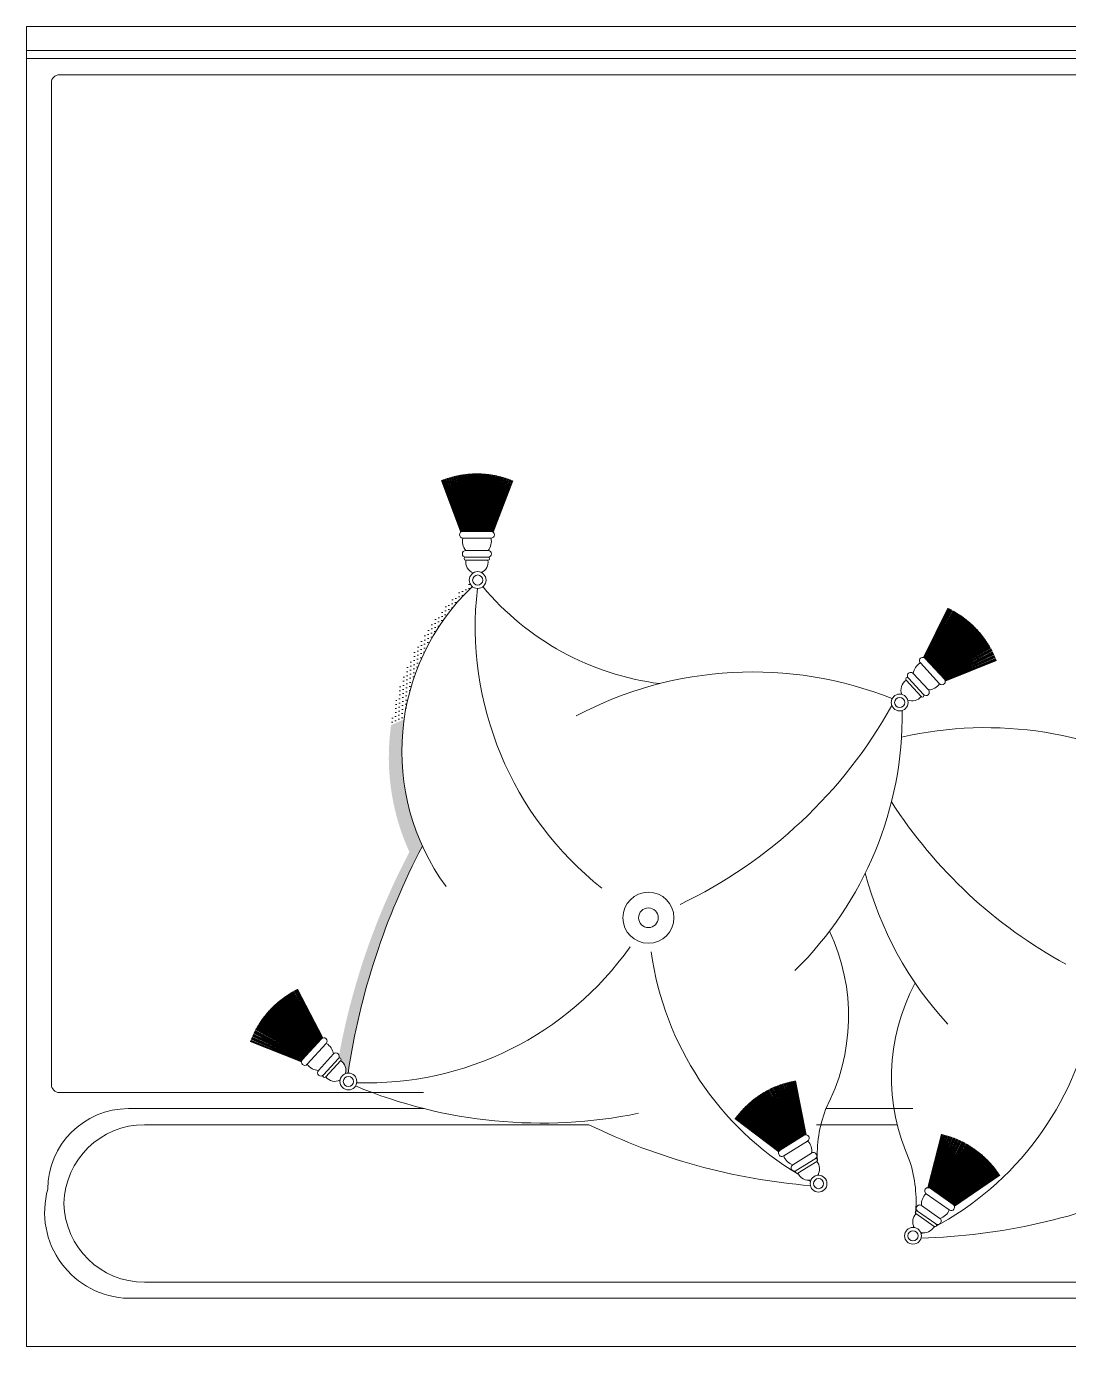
# Model space of a CAD drawing. Header units: inches. Extents: x 327481 to 195042051, y -335014 to 44773228.
# Drawn here: x 366653 to 366678.9, y -328176.78 to -328143.98 of the extents above; entities that cross this region are included whole.
import ezdxf

# ---------------------------------------------------------------- set-up
doc = ezdxf.new("R2010")
doc.units = ezdxf.units.IN
doc.header["$MEASUREMENT"] = 0
doc.layers.add('furniture', color=251, linetype='Continuous', lineweight=13)
pattern_1 = [(114.1448937, (47.258142, 134.8435324), (0.00191157614, 0.0023363169), [0, -0.0027])]

# ---------------------------------------------------------------- blocks, each defined once
blk = doc.blocks.new('sofa')
h = blk.add_hatch()
h.set_pattern_fill('DOTS', color=256, scale=0.0432, angle=559.8083, style=0)
h.set_pattern_definition(pattern_1)
h.paths.add_polyline_path([(-120.37822, 134.11963, 0.085347), (-120.37865, 134.12171, 0.346667), (-120.36897, 134.12524), (-120.36886, 134.12515, 0.962307), (-120.36724, 134.12679, -0.000005), (-120.36723, 134.12679, 0.266117), (-120.36478, 134.12634, -0.012545), (-120.33865, 134.12084, 0.01378), (-120.33006, 134.11013, 0.02307)])
h.paths.add_polyline_path([(-120.33006, 134.11013, -0.01378), (-120.33865, 134.12084, -0.063062), (-120.21344, 134.0739, 0.012257), (-120.22093, 134.07025, 0.054739)])
h.paths.add_polyline_path([(-120.18603, 134.08368, 0.012903), (-120.18183, 134.07395, 0.042691), (-120.2091, 134.06421, 0.00624), (-120.22093, 134.07025, -0.055194)])
h.paths.add_polyline_path([(-120.18183, 134.07395, -0.012903), (-120.18603, 134.08368, -0.099932), (-120.1189, 134.08757), (-120.11455, 134.07788, 0.100151)])
h = blk.add_hatch()
h.set_pattern_fill('DOTS', color=256, scale=0.0432, angle=559.8083, style=0)
h.set_pattern_definition(pattern_1)
h.paths.add_polyline_path([(-120.11455, 134.07788), (-120.1189, 134.08757, -0.038784), (-120.09321, 134.08185, 0.001847), (-120.10243, 134.0757, 0.018128)])
h.paths.add_polyline_path([(-120.10243, 134.0757, -0.001847), (-120.09321, 134.08185, -0.036379), (-120.07018, 134.07294, 0.005703), (-120.08796, 134.07189, 0.022025)])
h.paths.add_polyline_path([(-120.08796, 134.07189, -0.005703), (-120.07018, 134.07294, -0.1075), (-120.01295, 134.02889, 0.132171), (-120.0156, 134.02699, 0.127339)])
for p, q in [((-120.58209, 134.35946), (-120.58209, 132.19946)), ((-119.59809, 134.35946), (-120.58209, 134.35946)), ((-119.62209, 133.4927), (-119.62209, 134.35946)), ((-119.61609, 133.20359), (-119.61609, 134.35946)), ((-119.59809, 132.19946), (-119.59809, 134.35946)), ((-119.64009, 134.34087), (-120.38671, 134.34087)), ((-120.39271, 134.33487), (-120.39271, 134.06351)), ((-119.63409, 133.4927), (-119.63409, 134.33487)), ((-120.54609, 134.28347), (-120.54609, 134.14327)), ((-120.40471, 134.28347), (-120.40471, 134.06308)), ((-120.53409, 132.79491), (-120.53409, 134.27147)), ((-120.41671, 134.27147), (-120.41671, 133.94005)), ((-120.54609, 132.78291), (-120.54609, 134.23942)), ((-120.37167, 134.15005), (-120.35612, 134.13587)), ((-120.3683, 134.15375), (-120.35275, 134.13957)), ((-120.37624, 134.14178), (-120.36393, 134.13055)), ((-120.38117, 134.13637), (-120.36886, 134.12515)), ((-120.37962, 134.13808), (-120.3673, 134.12685)), ((-119.99596, 134.03196), (-119.996, 134.01529)), ((-119.99365, 134.03195), (-119.99369, 134.01529)), ((-119.98864, 134.03194), (-119.98869, 134.01528)), ((-119.97945, 134.03411), (-119.9795, 134.01306)), ((-119.97444, 134.03409), (-119.97449, 134.01305)), ((-120.43999, 133.79486), (-120.42886, 133.777)), ((-120.43574, 133.79751), (-120.42461, 133.77965)), ((-120.45088, 133.78549), (-120.44207, 133.77135)), ((-120.44663, 133.78814), (-120.43782, 133.774)), ((-120.45284, 133.78427), (-120.44403, 133.77013)), ((-120.41671, 133.71023), (-120.41671, 133.77028)), ((-120.40471, 133.76333), (-120.40471, 133.69858)), ((-120.40471, 133.71263), (-120.40471, 133.76333)), ((-120.4925, 133.68263), (-120.48296, 133.69629)), ((-120.08536, 133.70361), (-120.09761, 133.69231)), ((-120.0838, 133.70191), (-120.09605, 133.69061)), ((-120.0804, 133.69823), (-120.09265, 133.68693)), ((-120.4906, 133.68131), (-120.48106, 133.69497)), ((-120.4865, 133.67844), (-120.47696, 133.6921)), ((-120.48022, 133.67139), (-120.46817, 133.68864)), ((-120.07256, 133.69296), (-120.08803, 133.67869)), ((-120.06917, 133.68928), (-120.08463, 133.67501)), ((-120.47611, 133.66852), (-120.46406, 133.68577))]:
    blk.add_line(p, q)
at = {"color": 8}
for p, q in [((-120.36981, 134.15439), (-120.3547, 134.19256)), ((-120.36953, 134.15436), (-120.35413, 134.19234)), ((-120.36926, 134.15429), (-120.35357, 134.19213)), ((-120.369, 134.1542), (-120.353, 134.1919)), ((-120.36875, 134.15408), (-120.35244, 134.19168)), ((-120.36852, 134.15393), (-120.35188, 134.19146)), ((-120.3683, 134.15375), (-120.35133, 134.1912)), ((-120.36809, 134.15355), (-120.35077, 134.19096)), ((-120.36787, 134.15336), (-120.35022, 134.19072)), ((-120.36766, 134.15317), (-120.34967, 134.19047)), ((-120.36745, 134.15298), (-120.34912, 134.19022)), ((-120.36725, 134.15279), (-120.34857, 134.18996)), ((-120.36704, 134.1526), (-120.34802, 134.1897)), ((-120.36683, 134.15241), (-120.34748, 134.18943)), ((-120.36663, 134.15222), (-120.34694, 134.18916)), ((-120.36642, 134.15204), (-120.3464, 134.18888)), ((-120.36622, 134.15185), (-120.34586, 134.1886)), ((-120.36601, 134.15166), (-120.34532, 134.18832)), ((-120.36581, 134.15148), (-120.34479, 134.18803)), ((-120.36561, 134.1513), (-120.34426, 134.18773)), ((-120.36541, 134.15111), (-120.34373, 134.18743)), ((-120.36521, 134.15093), (-120.34321, 134.18713)), ((-120.36501, 134.15075), (-120.34269, 134.18682)), ((-120.36481, 134.15057), (-120.34217, 134.1865)), ((-120.36461, 134.15038), (-120.34165, 134.18619)), ((-120.36441, 134.1502), (-120.34114, 134.18586)), ((-120.36421, 134.15002), (-120.34063, 134.18554)), ((-120.36402, 134.14984), (-120.34012, 134.1852)), ((-120.36382, 134.14966), (-120.33961, 134.18487)), ((-120.36362, 134.14949), (-120.33911, 134.18453)), ((-120.36343, 134.14931), (-120.33861, 134.18418)), ((-120.36323, 134.14913), (-120.33811, 134.18383)), ((-120.36304, 134.14895), (-120.33762, 134.18348)), ((-120.36284, 134.14877), (-120.33713, 134.18312)), ((-120.36265, 134.1486), (-120.33664, 134.18276)), ((-120.36245, 134.14842), (-120.33616, 134.18239)), ((-120.36226, 134.14824), (-120.33568, 134.18202)), ((-120.36207, 134.14807), (-120.3352, 134.18165)), ((-120.36187, 134.14789), (-120.33472, 134.18127)), ((-120.36168, 134.14771), (-120.33425, 134.18089)), ((-120.36149, 134.14754), (-120.33378, 134.1805)), ((-120.36129, 134.14736), (-120.33332, 134.18011)), ((-120.3611, 134.14719), (-120.33286, 134.17971)), ((-120.36091, 134.14701), (-120.3324, 134.17931)), ((-120.36072, 134.14683), (-120.33195, 134.17891)), ((-120.36052, 134.14666), (-120.3315, 134.1785)), ((-120.36052, 134.14666), (-120.3315, 134.1785)), ((-120.36033, 134.14648), (-120.33105, 134.17809)), ((-120.36014, 134.14631), (-120.3306, 134.17767)), ((-120.35994, 134.14613), (-120.33016, 134.17726)), ((-120.35975, 134.14596), (-120.32973, 134.17683)), ((-120.35956, 134.14578), (-120.3293, 134.17641)), ((-120.35937, 134.1456), (-120.32887, 134.17598)), ((-120.35917, 134.14543), (-120.32844, 134.17554)), ((-120.35898, 134.14525), (-120.32802, 134.1751)), ((-120.35879, 134.14507), (-120.3276, 134.17466)), ((-120.35859, 134.1449), (-120.32719, 134.17422)), ((-120.3584, 134.14472), (-120.32678, 134.17377)), ((-120.3582, 134.14454), (-120.32637, 134.17332)), ((-120.35801, 134.14437), (-120.32597, 134.17286)), ((-120.35781, 134.14419), (-120.32558, 134.1724)), ((-120.35762, 134.14401), (-120.32518, 134.17194)), ((-120.35742, 134.14383), (-120.32479, 134.17147)), ((-120.35723, 134.14365), (-120.32441, 134.17101)), ((-120.35703, 134.14347), (-120.32403, 134.17053)), ((-120.35683, 134.14329), (-120.32365, 134.17006)), ((-120.35663, 134.14311), (-120.32328, 134.16958)), ((-120.35644, 134.14293), (-120.32291, 134.1691)), ((-120.35624, 134.14275), (-120.32254, 134.16861)), ((-120.35604, 134.14257), (-120.32218, 134.16812)), ((-120.35584, 134.14239), (-120.32183, 134.16763)), ((-120.35564, 134.14221), (-120.32147, 134.16714)), ((-120.35544, 134.14202), (-120.32113, 134.16664)), ((-120.35523, 134.14184), (-120.32078, 134.16614)), ((-120.35503, 134.14165), (-120.32045, 134.16564)), ((-120.35483, 134.14147), (-120.32011, 134.16513)), ((-120.35463, 134.14128), (-120.31978, 134.16462)), ((-120.35442, 134.1411), (-120.31946, 134.16411)), ((-120.35421, 134.14091), (-120.31914, 134.1636)), ((-120.35401, 134.14072), (-120.31882, 134.16308)), ((-120.3538, 134.14053), (-120.31851, 134.16256)), ((-120.35359, 134.14034), (-120.3182, 134.16204)), ((-120.35338, 134.14015), (-120.3179, 134.16151)), ((-120.35317, 134.13996), (-120.3176, 134.16098)), ((-120.35296, 134.13976), (-120.31731, 134.16046)), ((-120.35275, 134.13957), (-120.31702, 134.15992)), ((-120.35255, 134.13937), (-120.31671, 134.1594)), ((-120.35238, 134.13915), (-120.31644, 134.15886)), ((-120.35223, 134.13891), (-120.31617, 134.15832)), ((-120.35212, 134.13866), (-120.31589, 134.15778)), ((-120.35203, 134.1384), (-120.31562, 134.15724)), ((-119.97498, 134.03565), (-119.93655, 134.05009)), ((-119.97481, 134.03541), (-119.93633, 134.04953)), ((-119.97468, 134.03517), (-119.93611, 134.04896)), ((-119.97458, 134.03492), (-119.9359, 134.0484)), ((-119.9745, 134.03465), (-119.93569, 134.04783)), ((-119.97446, 134.03438), (-119.93547, 134.04726)), ((-119.97445, 134.03211), (-119.93402, 134.04264)), ((-119.97445, 134.03183), (-119.93386, 134.04206)), ((-119.97445, 134.03155), (-119.9337, 134.04147)), ((-119.97445, 134.03128), (-119.93355, 134.04089)), ((-119.97444, 134.03409), (-119.9353, 134.04668)), ((-119.97444, 134.0338), (-119.9351, 134.04611)), ((-119.97444, 134.03352), (-119.93491, 134.04554)), ((-119.97444, 134.03323), (-119.93472, 134.04496)), ((-119.97444, 134.03295), (-119.93454, 134.04438)), ((-119.97444, 134.03267), (-119.93436, 134.04381)), ((-119.97444, 134.03239), (-119.93419, 134.04323)), ((-119.97446, 134.0283), (-119.93221, 134.03435)), ((-119.97446, 134.02803), (-119.93212, 134.03375)), ((-119.97446, 134.02777), (-119.93203, 134.03315)), ((-119.97446, 134.0275), (-119.93195, 134.03255)), ((-119.97446, 134.02724), (-119.93188, 134.03195)), ((-119.97446, 134.02697), (-119.93181, 134.03134)), ((-119.97446, 134.02671), (-119.93174, 134.03074)), ((-119.97445, 134.031), (-119.9334, 134.0403)), ((-119.97445, 134.03073), (-119.93326, 134.03971)), ((-119.97445, 134.03045), (-119.93312, 134.03912)), ((-119.97445, 134.03018), (-119.93299, 134.03853)), ((-119.97445, 134.02991), (-119.93286, 134.03793)), ((-119.97445, 134.02964), (-119.93274, 134.03734)), ((-119.97445, 134.02937), (-119.93262, 134.03674)), ((-119.97445, 134.0291), (-119.93251, 134.03615)), ((-119.97445, 134.02883), (-119.9324, 134.03555)), ((-119.97445, 134.02857), (-119.9323, 134.03495)), ((-119.97447, 134.02435), (-119.9314, 134.02528)), ((-119.97447, 134.02409), (-119.93139, 134.02468)), ((-119.97447, 134.02383), (-119.93138, 134.02407)), ((-119.97447, 134.02357), (-119.93138, 134.02346)), ((-119.97447, 134.02357), (-119.93138, 134.02346)), ((-119.97447, 134.02331), (-119.93138, 134.02285)), ((-119.97447, 134.02305), (-119.93139, 134.02225)), ((-119.97447, 134.02279), (-119.93141, 134.02164)), ((-119.97447, 134.02253), (-119.93143, 134.02103)), ((-119.97447, 134.02227), (-119.93145, 134.02042)), ((-119.97447, 134.02201), (-119.93148, 134.01982)), ((-119.97447, 134.02174), (-119.93152, 134.01921)), ((-119.97447, 134.02148), (-119.93156, 134.01861)), ((-119.97447, 134.02122), (-119.93161, 134.018)), ((-119.97447, 134.02096), (-119.93166, 134.01739)), ((-119.97446, 134.02645), (-119.93168, 134.03013)), ((-119.97446, 134.02619), (-119.93163, 134.02953)), ((-119.97446, 134.02592), (-119.93158, 134.02892)), ((-119.97446, 134.02566), (-119.93154, 134.02832)), ((-119.97446, 134.0254), (-119.9315, 134.02771)), ((-119.97446, 134.02514), (-119.93147, 134.02711)), ((-119.97446, 134.02488), (-119.93144, 134.0265)), ((-119.97446, 134.02462), (-119.93142, 134.02589)), ((-119.97504, 134.0115), (-119.93669, 133.99686)), ((-119.97487, 134.01173), (-119.93646, 133.99742)), ((-119.97474, 134.01197), (-119.93624, 133.99798)), ((-119.97464, 134.01223), (-119.93603, 133.99855)), ((-119.97456, 134.01249), (-119.93582, 133.99912)), ((-119.97451, 134.01277), (-119.93559, 133.99968)), ((-119.97449, 134.01642), (-119.93334, 134.00722)), ((-119.97449, 134.01614), (-119.93349, 134.00663)), ((-119.97449, 134.01587), (-119.93364, 134.00605)), ((-119.97449, 134.01559), (-119.93379, 134.00546)), ((-119.97449, 134.01531), (-119.93395, 134.00488)), ((-119.97449, 134.01504), (-119.93412, 134.00429)), ((-119.97449, 134.01476), (-119.93429, 134.00371)), ((-119.97449, 134.01447), (-119.93446, 134.00313)), ((-119.97449, 134.01419), (-119.93464, 134.00255)), ((-119.97449, 134.01391), (-119.93483, 134.00198)), ((-119.97449, 134.01362), (-119.93502, 134.0014)), ((-119.97449, 134.01334), (-119.93522, 134.00083)), ((-119.97449, 134.01305), (-119.93542, 134.00026)), ((-119.97448, 134.02043), (-119.93178, 134.01619)), ((-119.97448, 134.02017), (-119.93185, 134.01558)), ((-119.97448, 134.0199), (-119.93192, 134.01498)), ((-119.97448, 134.01964), (-119.932, 134.01438)), ((-119.97448, 134.01937), (-119.93208, 134.01378)), ((-119.97448, 134.01911), (-119.93217, 134.01318)), ((-119.97448, 134.01884), (-119.93226, 134.01258)), ((-119.97448, 134.01858), (-119.93236, 134.01198)), ((-119.97448, 134.01831), (-119.93247, 134.01138)), ((-119.97448, 134.01804), (-119.93258, 134.01078)), ((-119.97448, 134.01777), (-119.93269, 134.01019)), ((-119.97448, 134.0175), (-119.93281, 134.00959)), ((-119.97448, 134.01723), (-119.93293, 134.009)), ((-119.97448, 134.01696), (-119.93306, 134.0084)), ((-119.97448, 134.01669), (-119.9332, 134.00781)), ((-119.97447, 134.02069), (-119.93172, 134.01679)), ((-120.43702, 133.79854), (-120.41213, 133.83118)), ((-120.43676, 133.79843), (-120.41165, 133.83083)), ((-120.43652, 133.7983), (-120.41116, 133.83046)), ((-120.43629, 133.79813), (-120.41068, 133.8301)), ((-120.43609, 133.79795), (-120.4102, 133.82973)), ((-120.4359, 133.79774), (-120.40972, 133.82937)), ((-120.43574, 133.79751), (-120.40926, 133.82897)), ((-120.43559, 133.79727), (-120.40879, 133.82859)), ((-120.43544, 133.79702), (-120.40832, 133.8282)), ((-120.43529, 133.79678), (-120.40786, 133.82781)), ((-120.43514, 133.79654), (-120.4074, 133.82742)), ((-120.43499, 133.7963), (-120.40694, 133.82703)), ((-120.43484, 133.79606), (-120.40648, 133.82662)), ((-120.43469, 133.79583), (-120.40603, 133.82622)), ((-120.43454, 133.79559), (-120.40558, 133.82581)), ((-120.4344, 133.79535), (-120.40514, 133.8254)), ((-120.43425, 133.79512), (-120.4047, 133.82498)), ((-120.43411, 133.79489), (-120.40426, 133.82456)), ((-120.43396, 133.79465), (-120.40383, 133.82414)), ((-120.43382, 133.79442), (-120.4034, 133.82371)), ((-120.43367, 133.79419), (-120.40297, 133.82328)), ((-120.43353, 133.79396), (-120.40255, 133.82285)), ((-120.43339, 133.79373), (-120.40213, 133.82241)), ((-120.43324, 133.7935), (-120.40171, 133.82196)), ((-120.4331, 133.79327), (-120.4013, 133.82152)), ((-120.43296, 133.79305), (-120.4009, 133.82107)), ((-120.43282, 133.79282), (-120.40049, 133.82061)), ((-120.43268, 133.79259), (-120.40009, 133.82016)), ((-120.43254, 133.79237), (-120.3997, 133.8197)), ((-120.4324, 133.79214), (-120.39931, 133.81923)), ((-120.43226, 133.79192), (-120.39892, 133.81877)), ((-120.43212, 133.79169), (-120.39853, 133.81829)), ((-120.43198, 133.79147), (-120.39816, 133.81782)), ((-120.43184, 133.79125), (-120.39778, 133.81734)), ((-120.4317, 133.79102), (-120.39741, 133.81686)), ((-120.43156, 133.7908), (-120.39704, 133.81638)), ((-120.43142, 133.79058), (-120.39668, 133.81589)), ((-120.43128, 133.79035), (-120.39632, 133.8154)), ((-120.43114, 133.79013), (-120.39597, 133.81491)), ((-120.431, 133.78991), (-120.39562, 133.81441)), ((-120.43087, 133.78969), (-120.39527, 133.81391)), ((-120.43073, 133.78947), (-120.39493, 133.81341)), ((-120.43059, 133.78924), (-120.39459, 133.8129)), ((-120.43045, 133.78902), (-120.39426, 133.81239)), ((-120.43031, 133.7888), (-120.39393, 133.81188)), ((-120.43018, 133.78858), (-120.39361, 133.81137)), ((-120.43018, 133.78858), (-120.39361, 133.81137)), ((-120.43004, 133.78836), (-120.39329, 133.81085)), ((-120.4299, 133.78814), (-120.39297, 133.81033)), ((-120.42976, 133.78792), (-120.39266, 133.80981)), ((-120.42962, 133.78769), (-120.39236, 133.80928)), ((-120.42949, 133.78747), (-120.39206, 133.80876)), ((-120.42935, 133.78725), (-120.39176, 133.80823)), ((-120.42921, 133.78703), (-120.39147, 133.80769)), ((-120.42907, 133.78681), (-120.39118, 133.80716)), ((-120.42893, 133.78658), (-120.3909, 133.80662)), ((-120.42879, 133.78636), (-120.39062, 133.80608)), ((-120.42866, 133.78614), (-120.39035, 133.80554)), ((-120.42852, 133.78592), (-120.39008, 133.80499)), ((-120.42838, 133.78569), (-120.38982, 133.80445)), ((-120.42824, 133.78547), (-120.38956, 133.8039)), ((-120.4281, 133.78524), (-120.38931, 133.80334)), ((-120.42796, 133.78502), (-120.38906, 133.80279)), ((-120.42782, 133.78479), (-120.38881, 133.80223)), ((-120.42768, 133.78457), (-120.38858, 133.80168)), ((-120.42753, 133.78434), (-120.38834, 133.80112)), ((-120.42739, 133.78411), (-120.38811, 133.80055)), ((-120.42725, 133.78389), (-120.38789, 133.79999)), ((-120.42711, 133.78366), (-120.38767, 133.79942)), ((-120.42697, 133.78343), (-120.38745, 133.79886)), ((-120.42682, 133.7832), (-120.38724, 133.79829)), ((-120.42668, 133.78297), (-120.38704, 133.79772)), ((-120.42654, 133.78274), (-120.38684, 133.79714)), ((-120.42639, 133.78251), (-120.38665, 133.79657)), ((-120.42625, 133.78228), (-120.38646, 133.79599)), ((-120.4261, 133.78204), (-120.38627, 133.79542)), ((-120.42596, 133.78181), (-120.38609, 133.79484)), ((-120.42581, 133.78157), (-120.38592, 133.79426)), ((-120.42566, 133.78134), (-120.38575, 133.79367)), ((-120.42551, 133.7811), (-120.38559, 133.79309)), ((-120.42537, 133.78086), (-120.38543, 133.79251)), ((-120.42522, 133.78062), (-120.38527, 133.79192)), ((-120.42507, 133.78038), (-120.38512, 133.79133)), ((-120.42492, 133.78014), (-120.38498, 133.79074)), ((-120.42476, 133.7799), (-120.38484, 133.79016)), ((-120.42461, 133.77965), (-120.38471, 133.78956)), ((-120.42448, 133.7794), (-120.38455, 133.78898)), ((-120.42437, 133.77915), (-120.38444, 133.78838)), ((-120.42429, 133.77888), (-120.38432, 133.78779)), ((-120.42425, 133.77861), (-120.3842, 133.7872)), ((-120.42425, 133.77805), (-120.38398, 133.78601)), ((-120.42423, 133.77833), (-120.38409, 133.7866)), ((-120.4638, 133.68627), (-120.4244, 133.67495)), ((-120.46371, 133.68653), (-120.42425, 133.67554)), ((-120.46365, 133.6868), (-120.4241, 133.67612)), ((-120.46362, 133.68736), (-120.42382, 133.6773)), ((-120.46362, 133.68707), (-120.42396, 133.67671)), ((-120.07244, 133.68626), (-120.03843, 133.66091)), ((-120.07224, 133.68644), (-120.03808, 133.6614)), ((-120.07204, 133.68663), (-120.03773, 133.6619)), ((-120.07184, 133.68681), (-120.03739, 133.6624)), ((-120.07164, 133.687), (-120.03705, 133.6629)), ((-120.07144, 133.68718), (-120.03671, 133.6634)), ((-120.07124, 133.68737), (-120.03638, 133.66391)), ((-120.07103, 133.68756), (-120.03605, 133.66442)), ((-120.07083, 133.68775), (-120.03573, 133.66494)), ((-120.07063, 133.68793), (-120.03542, 133.66545)), ((-120.07042, 133.68812), (-120.0351, 133.66597)), ((-120.07021, 133.68831), (-120.03479, 133.66649)), ((-120.07001, 133.6885), (-120.03449, 133.66702)), ((-120.0698, 133.6887), (-120.03419, 133.66754)), ((-120.06959, 133.68889), (-120.0339, 133.66807)), ((-120.06938, 133.68908), (-120.03361, 133.6686)), ((-120.06917, 133.68928), (-120.03332, 133.66914)), ((-120.06897, 133.68948), (-120.03301, 133.66966)), ((-120.0688, 133.6897), (-120.03275, 133.67021)), ((-120.06866, 133.68994), (-120.03248, 133.67074)), ((-120.06854, 133.69019), (-120.0322, 133.67129)), ((-120.06845, 133.69045), (-120.03194, 133.67183)), ((-120.06839, 133.69073), (-120.03168, 133.67237)), ((-120.47054, 133.6765), (-120.43582, 133.651)), ((-120.47039, 133.67672), (-120.43547, 133.65149)), ((-120.47024, 133.67693), (-120.43511, 133.65198)), ((-120.47009, 133.67715), (-120.43476, 133.65248)), ((-120.47009, 133.67715), (-120.43476, 133.65248)), ((-120.46994, 133.67736), (-120.43442, 133.65298)), ((-120.46979, 133.67757), (-120.43407, 133.65348)), ((-120.46964, 133.67779), (-120.43374, 133.65399)), ((-120.46949, 133.678), (-120.4334, 133.65449)), ((-120.46934, 133.67822), (-120.43308, 133.65501)), ((-120.46919, 133.67843), (-120.43275, 133.65552)), ((-120.46904, 133.67864), (-120.43243, 133.65604)), ((-120.46889, 133.67886), (-120.43212, 133.65656)), ((-120.46874, 133.67907), (-120.43181, 133.65708)), ((-120.46859, 133.67929), (-120.4315, 133.6576)), ((-120.46844, 133.6795), (-120.4312, 133.65813)), ((-120.46829, 133.67972), (-120.43091, 133.65866)), ((-120.46814, 133.67994), (-120.43062, 133.65919)), ((-120.46799, 133.68015), (-120.43033, 133.65973)), ((-120.46784, 133.68037), (-120.43005, 133.66027)), ((-120.46769, 133.68059), (-120.42977, 133.66081)), ((-120.46753, 133.6808), (-120.4295, 133.66135)), ((-120.46738, 133.68102), (-120.42923, 133.66189)), ((-120.46723, 133.68124), (-120.42897, 133.66244)), ((-120.46708, 133.68146), (-120.42871, 133.66299)), ((-120.46692, 133.68168), (-120.42845, 133.66354)), ((-120.46677, 133.6819), (-120.42821, 133.6641)), ((-120.46661, 133.68212), (-120.42796, 133.66465)), ((-120.46646, 133.68234), (-120.42772, 133.66521)), ((-120.4663, 133.68257), (-120.42749, 133.66577)), ((-120.46615, 133.68279), (-120.42726, 133.66633)), ((-120.46599, 133.68301), (-120.42703, 133.66689)), ((-120.46584, 133.68324), (-120.42682, 133.66746)), ((-120.46568, 133.68346), (-120.4266, 133.66803)), ((-120.46552, 133.68369), (-120.42639, 133.6686)), ((-120.46536, 133.68392), (-120.42619, 133.66917)), ((-120.4652, 133.68415), (-120.42599, 133.66974)), ((-120.46504, 133.68437), (-120.42579, 133.67031)), ((-120.46488, 133.6846), (-120.4256, 133.67089)), ((-120.46472, 133.68484), (-120.42542, 133.67147)), ((-120.46456, 133.68507), (-120.42524, 133.67204)), ((-120.46439, 133.6853), (-120.42507, 133.67262)), ((-120.46423, 133.68554), (-120.4249, 133.6732)), ((-120.46407, 133.68577), (-120.42473, 133.67379)), ((-120.46392, 133.68601), (-120.42454, 133.67436)), ((-120.08297, 133.67655), (-120.06306, 133.63973)), ((-120.08277, 133.67673), (-120.06252, 133.64001)), ((-120.08256, 133.67692), (-120.06199, 133.64029)), ((-120.08236, 133.67711), (-120.06146, 133.64058)), ((-120.08216, 133.67729), (-120.06093, 133.64087)), ((-120.08196, 133.67748), (-120.0604, 133.64117)), ((-120.08176, 133.67766), (-120.05987, 133.64147)), ((-120.08156, 133.67785), (-120.05935, 133.64178)), ((-120.08136, 133.67803), (-120.05883, 133.64209)), ((-120.08116, 133.67821), (-120.05831, 133.64241)), ((-120.08097, 133.6784), (-120.0578, 133.64273)), ((-120.08077, 133.67858), (-120.05728, 133.64306)), ((-120.08057, 133.67876), (-120.05678, 133.64339)), ((-120.08038, 133.67894), (-120.05627, 133.64372)), ((-120.08018, 133.67912), (-120.05577, 133.64406)), ((-120.07999, 133.6793), (-120.05526, 133.6444)), ((-120.07979, 133.67948), (-120.05477, 133.64475)), ((-120.0796, 133.67966), (-120.05427, 133.6451)), ((-120.0794, 133.67984), (-120.05378, 133.64546)), ((-120.07921, 133.68002), (-120.05329, 133.64582)), ((-120.07902, 133.6802), (-120.05281, 133.64619)), ((-120.07882, 133.68037), (-120.05232, 133.64656)), ((-120.07863, 133.68055), (-120.05185, 133.64693)), ((-120.07844, 133.68073), (-120.05137, 133.64731)), ((-120.07824, 133.68091), (-120.0509, 133.64769)), ((-120.07805, 133.68108), (-120.05043, 133.64807)), ((-120.07786, 133.68126), (-120.04996, 133.64846)), ((-120.07767, 133.68144), (-120.0495, 133.64886)), ((-120.07748, 133.68162), (-120.04904, 133.64926)), ((-120.07728, 133.68179), (-120.04859, 133.64966)), ((-120.07709, 133.68197), (-120.04813, 133.65007)), ((-120.0769, 133.68215), (-120.04769, 133.65048)), ((-120.0769, 133.68215), (-120.04769, 133.65048)), ((-120.07671, 133.68232), (-120.04724, 133.65089)), ((-120.07652, 133.6825), (-120.0468, 133.65131)), ((-120.07633, 133.68268), (-120.04636, 133.65173)), ((-120.07613, 133.68285), (-120.04593, 133.65215)), ((-120.07594, 133.68303), (-120.0455, 133.65258)), ((-120.07575, 133.68321), (-120.04507, 133.65302)), ((-120.07556, 133.68339), (-120.04465, 133.65345)), ((-120.07536, 133.68356), (-120.04423, 133.65389)), ((-120.07517, 133.68374), (-120.04382, 133.65434)), ((-120.07498, 133.68392), (-120.04341, 133.65478)), ((-120.07479, 133.6841), (-120.043, 133.65523)), ((-120.07459, 133.68427), (-120.0426, 133.65569)), ((-120.0744, 133.68445), (-120.0422, 133.65615)), ((-120.07421, 133.68463), (-120.0418, 133.65661)), ((-120.07401, 133.68481), (-120.04141, 133.65707)), ((-120.07382, 133.68499), (-120.04102, 133.65754)), ((-120.07362, 133.68517), (-120.04064, 133.65801)), ((-120.07343, 133.68535), (-120.04026, 133.65849)), ((-120.07323, 133.68553), (-120.03989, 133.65896)), ((-120.07303, 133.68571), (-120.03952, 133.65945)), ((-120.07284, 133.6859), (-120.03915, 133.65993)), ((-120.07264, 133.68608), (-120.03879, 133.66042)), ((-120.47744, 133.66756), (-120.4543, 133.63366)), ((-120.47718, 133.66765), (-120.45379, 133.63399)), ((-120.47693, 133.66778), (-120.45329, 133.63433)), ((-120.4767, 133.66793), (-120.45279, 133.63467)), ((-120.47648, 133.6681), (-120.45229, 133.63501)), ((-120.47629, 133.6683), (-120.45179, 133.63535)), ((-120.47611, 133.66852), (-120.45131, 133.63572)), ((-120.47595, 133.66876), (-120.45082, 133.63608)), ((-120.47578, 133.66899), (-120.45033, 133.63644)), ((-120.47562, 133.66922), (-120.44985, 133.6368)), ((-120.47546, 133.66946), (-120.44937, 133.63717)), ((-120.4753, 133.66969), (-120.44889, 133.63754)), ((-120.47514, 133.66992), (-120.44842, 133.63792)), ((-120.47498, 133.67015), (-120.44794, 133.6383)), ((-120.47482, 133.67038), (-120.44747, 133.63868)), ((-120.47466, 133.6706), (-120.44701, 133.63907)), ((-120.4745, 133.67083), (-120.44655, 133.63946)), ((-120.47434, 133.67105), (-120.44609, 133.63986)), ((-120.47419, 133.67128), (-120.44563, 133.64026)), ((-120.47403, 133.6715), (-120.44518, 133.64066)), ((-120.47387, 133.67173), (-120.44473, 133.64107)), ((-120.47372, 133.67195), (-120.44429, 133.64148)), ((-120.47356, 133.67217), (-120.44385, 133.6419)), ((-120.47341, 133.67239), (-120.44341, 133.64232)), ((-120.47325, 133.67261), (-120.44298, 133.64275)), ((-120.4731, 133.67283), (-120.44255, 133.64317)), ((-120.47295, 133.67305), (-120.44212, 133.64361)), ((-120.4728, 133.67327), (-120.4417, 133.64404)), ((-120.47264, 133.67349), (-120.44128, 133.64448)), ((-120.47249, 133.67371), (-120.44086, 133.64492)), ((-120.47234, 133.67392), (-120.44045, 133.64537)), ((-120.47219, 133.67414), (-120.44004, 133.64582)), ((-120.47204, 133.67436), (-120.43964, 133.64627)), ((-120.47189, 133.67457), (-120.43924, 133.64673)), ((-120.47174, 133.67479), (-120.43884, 133.64719)), ((-120.47159, 133.675), (-120.43845, 133.64765)), ((-120.47143, 133.67522), (-120.43806, 133.64812)), ((-120.47128, 133.67543), (-120.43768, 133.64859)), ((-120.47114, 133.67565), (-120.4373, 133.64907)), ((-120.47099, 133.67586), (-120.43693, 133.64955)), ((-120.47084, 133.67608), (-120.43655, 133.65003)), ((-120.47069, 133.67629), (-120.43619, 133.65051)), ((-120.08614, 133.67436), (-120.0708, 133.63628)), ((-120.08586, 133.67439), (-120.07024, 133.6365)), ((-120.08559, 133.67446), (-120.06968, 133.63672)), ((-120.08533, 133.67456), (-120.06911, 133.63695)), ((-120.08509, 133.67468), (-120.06855, 133.63718)), ((-120.08485, 133.67483), (-120.06799, 133.6374)), ((-120.08463, 133.67501), (-120.06745, 133.63766)), ((-120.08442, 133.67521), (-120.06689, 133.6379)), ((-120.08421, 133.6754), (-120.06634, 133.63815)), ((-120.084, 133.67559), (-120.06579, 133.6384)), ((-120.08379, 133.67579), (-120.06524, 133.63865)), ((-120.08359, 133.67598), (-120.06469, 133.63891)), ((-120.08338, 133.67617), (-120.06415, 133.63918)), ((-120.08318, 133.67636), (-120.0636, 133.63945))]:
    blk.add_line(p, q, dxfattribs=at)
for centre, radius in [((-120.38449, 134.1194), 0.00627), ((-120.38449, 134.1194), 0.00378), ((-120.01075, 134.02301), 0.00627), ((-120.01075, 134.02301), 0.00378), ((-120.26244, 133.89571), 0.01901), ((-120.26244, 133.89571), 0.00733), ((-120.46063, 133.76884), 0.00627), ((-120.46063, 133.76884), 0.00378), ((-120.10198, 133.70837), 0.00627), ((-120.10198, 133.70837), 0.00378), ((-120.49947, 133.69845), 0.00627), ((-120.49947, 133.69845), 0.00378)]:
    blk.add_circle(centre, radius)
for centre, radius, start, end in [((-120.48205, 134.2818), 0.06407, 74.29638, 178.50148), ((-120.46471, 134.28347), 0.06, 0, 90), ((-120.38671, 134.33487), 0.006, 90, 180), ((-119.64009, 134.33487), 0.006, 0, 90), ((-120.47409, 134.27147), 0.06, 91.38733, 180), ((-120.4754, 134.32546), 0.006, 88.61267, 91.38733), ((-120.47671, 134.27147), 0.06, 0, 88.61267), ((-120.36572, 134.14136), 0.01053, 124.40126, 177.70256), ((-120.36998, 134.1519), 0.0025, 47.64742, 227.64742), ((-120.37793, 134.13993), 0.0025, 47.64742, 227.64742), ((-120.35443, 134.13772), 0.0025, 227.64742, 47.64742), ((-120.37605, 134.12962), 0.00833, 127.01527, 209.13653), ((-120.3804, 134.13723), 0.00116, 47.64742, 227.64742), ((-120.36562, 134.1287), 0.0025, 227.64742, 47.64742), ((-120.36532, 134.14099), 0.01053, 277.59228, 330.89357), ((-120.37605, 134.12962), 0.00833, 251.80066, 328.27957), ((-120.45707, 133.59326), 0.53224, 62.23174, 81.48087), ((-120.36808, 134.126), 0.00116, 227.64742, 47.64742), ((-120.05385, 133.97539), 0.36165, 157.44567, 191.52134), ((-120.14572, 134.10523), 0.23984, 178.0951, 234.75644), ((-120.13849, 133.90967), 0.1699, 43.67184, 126.33098), ((-119.99752, 134.02363), 0.00833, 79.22172, 161.34298), ((-119.9948, 134.03195), 0.00116, 359.85387, 179.85387), ((-119.99115, 134.03195), 0.0025, 359.85387, 179.85387), ((-119.98189, 134.02386), 0.01053, 76.60771, 129.90901), ((-119.97694, 134.0341), 0.0025, 359.85387, 179.85387), ((-120.04512, 133.77558), 0.24924, 83.52643, 141.58915), ((-119.88428, 133.86142), 0.20528, 129.75164, 172.75032), ((-119.99752, 134.02363), 0.00833, 204.00711, 280.48602), ((-119.99485, 134.01529), 0.00116, 179.85387, 359.85387), ((-119.99119, 134.01528), 0.0025, 179.85387, 359.85387), ((-119.98189, 134.02332), 0.01053, 229.79873, 283.10002), ((-119.977, 134.01306), 0.0025, 179.85387, 359.85387), ((-120.36031, 133.81789), 0.2811, 338.30017, 27.93769), ((-120.00307, 133.73744), 0.46059, 153.90269, 175.33148), ((-120.25644, 133.66594), 0.22985, 97.8833, 149.20436), ((-119.93071, 134.02567), 0.35654, 205.51063, 240.87266), ((-120.43662, 133.78489), 0.01053, 108.684, 161.98529), ((-120.43787, 133.79619), 0.0025, 31.93015, 211.93015), ((-120.45186, 133.78488), 0.00116, 31.93015, 211.93015), ((-120.44876, 133.78682), 0.0025, 31.93015, 211.93015), ((-120.11133, 133.97319), 0.2667, 224.44474, 270.72205), ((-120.25644, 133.66594), 0.22985, 151.31128, 151.71756), ((-120.44974, 133.77639), 0.00833, 111.298, 193.41926), ((-120.43633, 133.78443), 0.01053, 261.87502, 315.17631), ((-120.42674, 133.77833), 0.0025, 211.93015, 31.93015), ((-120.44974, 133.77639), 0.00833, 236.08339, 312.5623), ((-120.44023, 133.66975), 0.10018, 97.69693, 98.10389), ((-120.44023, 133.66975), 0.10018, 69.64031, 92.49106), ((-120.44305, 133.77074), 0.00116, 211.93015, 31.93015), ((-120.43994, 133.77268), 0.0025, 211.93015, 31.93015), ((-120.33579, 133.89601), 0.14951, 242.26041, 295.09304), ((-120.16133, 133.47613), 0.2667, 104.77279, 132.56003), ((-120.38144, 133.56493), 0.14951, 61.91173, 114.74436), ((-119.98369, 133.41428), 0.35654, 122.65415, 151.49414), ((-120.40185, 133.64422), 0.2811, 329.06707, 12.90506), ((-120.09253, 133.69909), 0.00833, 32.05822, 114.17948), ((-120.48899, 133.69034), 0.00833, 44.44246, 120.92137), ((-120.47392, 133.79634), 0.10018, 258.90088, 259.30784), ((-120.47392, 133.79634), 0.10018, 264.5137, 287.36445), ((-120.48201, 133.69563), 0.00116, 325.07461, 145.07461), ((-120.09253, 133.69909), 0.00833, 156.84361, 233.32252), ((-120.08458, 133.70276), 0.00116, 312.69037, 132.69037), ((-120.0821, 133.70007), 0.0025, 312.69037, 132.69037), ((-120.08173, 133.68778), 0.01053, 29.44421, 82.74551), ((-120.0409, 133.7059), 0.46059, 181.67328, 203.79562), ((-120.29018, 133.79054), 0.22985, 205.28721, 205.69348), ((-120.48899, 133.69034), 0.00833, 163.5855, 245.70676), ((-120.47901, 133.69354), 0.0025, 325.07461, 145.07461), ((-120.47602, 133.68162), 0.01053, 41.82846, 95.12975), ((-120.46612, 133.68721), 0.0025, 325.07461, 145.07461), ((-120.09683, 133.69146), 0.00116, 132.69037, 312.69037), ((-120.09435, 133.68877), 0.0025, 132.69037, 312.69037), ((-120.08213, 133.68742), 0.01053, 182.63523, 235.93653), ((-120.07086, 133.69112), 0.0025, 312.69037, 132.69037), ((-120.29018, 133.79054), 0.22985, 207.80041, 259.12147), ((-120.49155, 133.68197), 0.00116, 145.07461, 325.07461), ((-120.48855, 133.67988), 0.0025, 145.07461, 325.07461), ((-120.47633, 133.68117), 0.01053, 195.01947, 248.32077), ((-120.08633, 133.67685), 0.0025, 132.69037, 312.69037), ((-120.47816, 133.66995), 0.0025, 145.07461, 325.07461)]:
    blk.add_arc(centre, radius, start, end)

msp = doc.modelspace()

# ---------------------------------------------------------------- block references
at = {"layer": 'furniture', "xscale": 33.33333333372857, "yscale": 33.33333333372857, "zscale": 33.33333333372857, "rotation": 90.0000000000625}
msp.add_blockref('sofa', (371131.65, -324157.377), dxfattribs=at)

doc.saveas('drawing.dxf')
